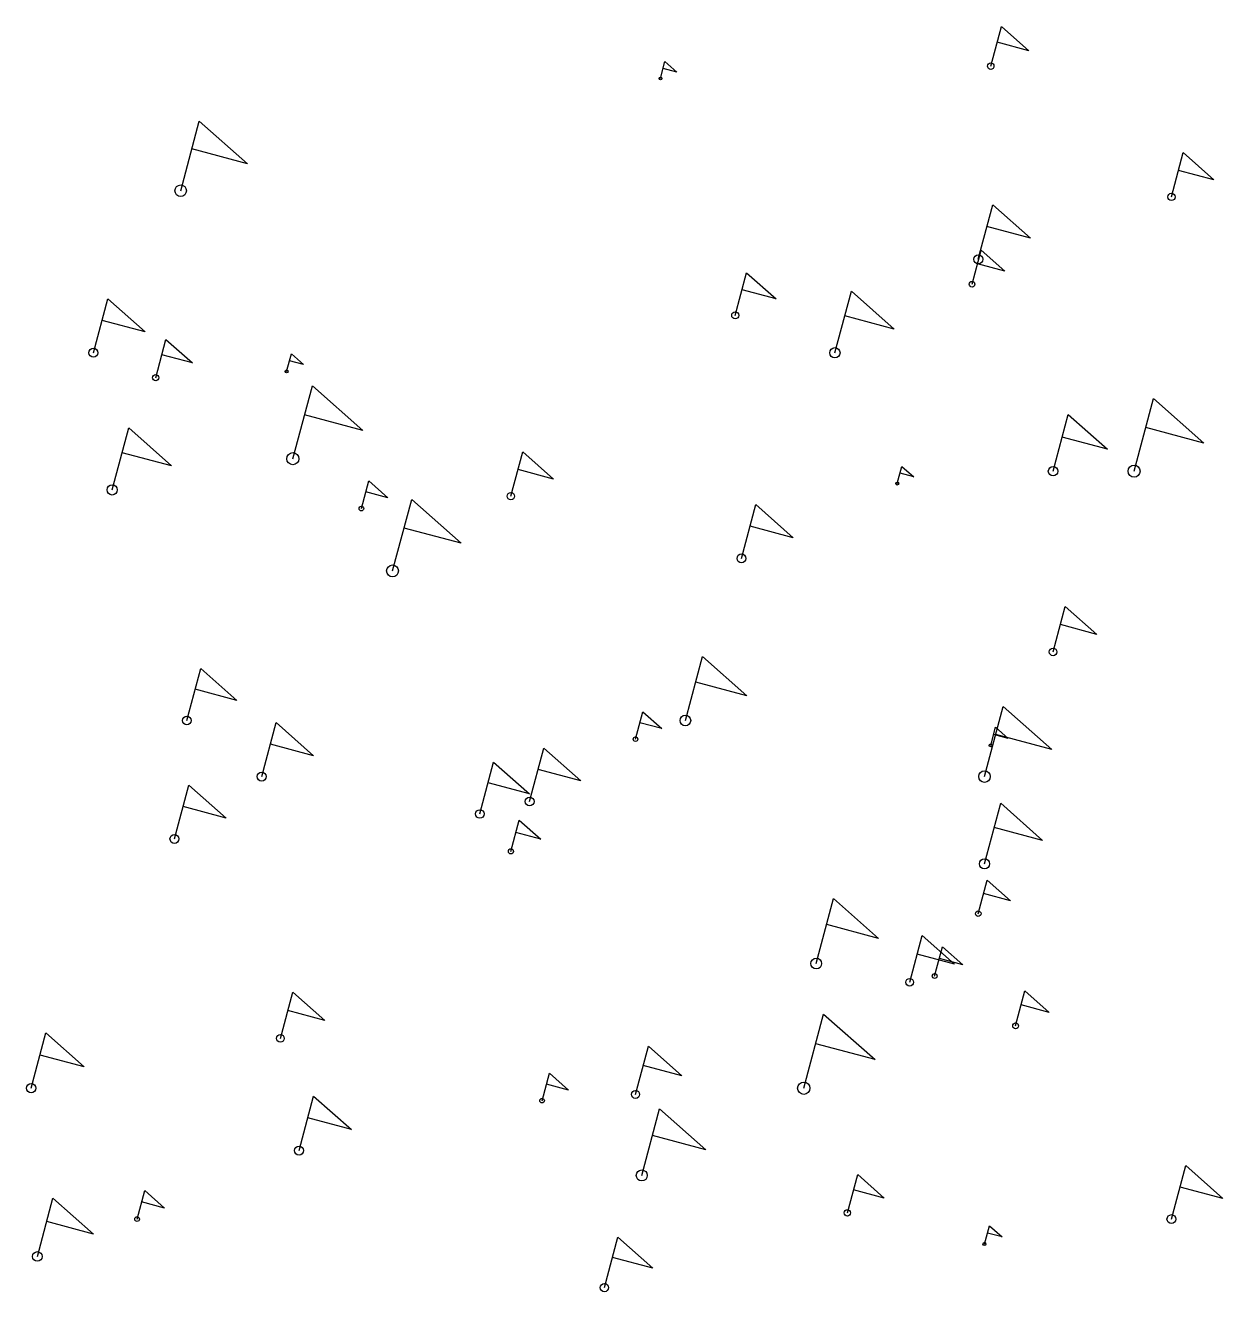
# Model space of a CAD drawing. Header units: metres. Extents: x -84 to 109, y -101 to 104.
import ezdxf

# ---------------------------------------------------------------- set-up
doc = ezdxf.new("R2010")
doc.units = ezdxf.units.M

# ---------------------------------------------------------------- blocks, each defined once
blk = doc.blocks.new('FLAG')
blk.add_lwpolyline([(0, 0), (0, 5), (4, 3), (0, 3)])
at = {"color": 2}
blk.add_circle((0, 0), 0.4, dxfattribs=at)

msp = doc.modelspace()

# ---------------------------------------------------------------- block references
at = {"rotation": -15}
for p, xscale, yscale in [((71, 97), 1.3176678645702755, 1.3176678645702755), ((18, 95), 0.5605049954446952, 0.5605049954446952), ((-59, 77), 2.3111191845183567, 2.3111191845183567), ((100, 76), 1.470912462299175, 1.470912462299175), ((69, 66), 1.8052936216772146, 1.8052936216772146), ((68, 62), 1.1313959922442303, 1.1313959922442303), ((30, 57), 1.4130899867897424, 1.4130899867897424), ((-73, 51), 1.7916139749128086, 1.7916139749128086), ((46, 51), 2.043713246491504, 2.043713246491504), ((-63, 47), 1.2687160343467145, 1.2687160343467145), ((-42, 48), 0.5892214845007095, 0.5892214845007095), ((-41, 34), 2.425420219059613, 2.425420219059613), ((94, 32), 2.4149486238048956, 2.4149486238048956), ((81, 32), 1.8846967749157226, 1.8846967749157226), ((-70, 29), 2.0570036467881074, 2.0570036467881074), ((-6, 28), 1.469462552726396, 1.469462552726396), ((56, 30), 0.5724112830348524, 0.5724112830348524), ((-30, 26), 0.919320744412812, 0.919320744412812), ((-25, 16), 2.3744381824683076, 2.3744381824683076), ((31, 18), 1.786349158327352, 1.786349158327352), ((81, 3), 1.512770269393626, 1.512770269393626), ((22, -8), 2.129129103414939, 2.129129103414939), ((-58, -8), 1.7254278684437045, 1.7254278684437045), ((70, -17), 2.3283735812275426, 2.3283735812275426), ((-46, -17), 1.7930586968579285, 1.7930586968579285), ((14, -11), 0.9056017567220818, 0.9056017567220818), ((71, -12), 0.6024515513432991, 0.6024515513432991), ((-3, -21), 1.7709361431457238, 1.7709361431457238), ((-11, -23), 1.7237488923915472, 1.7237488923915472), ((-60, -27), 1.7869014855691057, 1.7869014855691057), ((70, -31), 2.0121074734058637, 2.0121074734058637), ((-6, -29), 1.0376970342861558, 1.0376970342861558), ((69, -39), 1.1125255776131113, 1.1125255776131113), ((43, -47), 2.1558444543212523, 2.1558444543212523), ((58, -50), 1.548368423356927, 1.548368423356927), ((62, -49), 0.9747944682768253, 0.9747944682768253), ((-43, -59), 1.5349363317609876, 1.5349363317609876), ((75, -57), 1.1593559077297444, 1.1593559077297444), ((41, -67), 2.4644028348806235, 2.4644028348806235), ((-83, -67), 1.8343547019482296, 1.8343547019482296), ((14, -68), 1.6035196128240243, 1.6035196128240243), ((-1, -69), 0.9149976339594486, 0.9149976339594486), ((-40, -77), 1.8081220641326583, 1.8081220641326583), ((15, -81), 2.211979422032567, 2.211979422032567), ((100, -88), 1.77536041065573, 1.77536041065573), ((48, -87), 1.276309267749281, 1.276309267749281), ((-66, -88), 0.9485444587815928, 0.9485444587815928), ((-82, -94), 1.9367863854581557, 1.9367863854581557), ((70, -92), 0.6067332510877768, 0.6067332510877768), ((9, -99), 1.671605240679504, 1.671605240679504)]:
    msp.add_blockref('FLAG', p, dxfattribs=dict(at, xscale=xscale, yscale=yscale))

doc.saveas('drawing.dxf')
